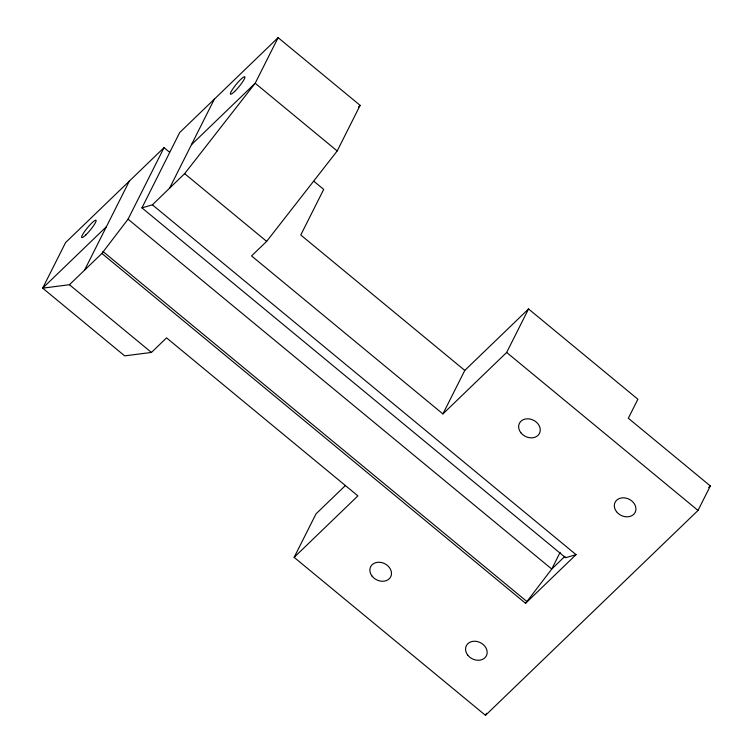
<?xml version="1.0" encoding="UTF-8"?>
<svg xmlns="http://www.w3.org/2000/svg" width="753" height="753" viewBox="0 0 753 753"><rect width="100%" height="100%" fill="white"/><g stroke="black" fill="none" stroke-linecap="round" stroke-linejoin="round"><path stroke-width="1.13" d="M141.95 207.875L152.407 204.835L576.054 554.641L565.644 557.728L141.95 207.875L179.675 132.566L278.121 37.65L360.132 105.364L337.193 150.958L266.656 241.374L251.558 255.926L442.905 413.924L506.665 352.451L528.54 308.956L637.885 399.241L628.331 418.235L710.333 485.949L698.012 510.449L485.487 715.35L294.141 557.352L316.015 513.857L345.382 485.544M84.543 270.176L129.356 181.078M164.041 147.635L65.596 242.551L42.667 288.145L69.445 284.728L101.89 253.45L128.057 219.189L164.041 147.635L169.463 152.115M152.407 204.835L169.557 188.212L214.36 99.123M278.121 37.65L255.192 83.244L184.654 173.661L169.557 188.212M442.905 413.924L464.789 370.42L528.54 308.956M101.89 253.45L525.585 603.304L551.751 569.042L564.919 556.345M560.11 552.429L551.751 569.042L128.057 219.189M485.487 715.35L486.513 713.307M106.418 226.672L42.667 288.145L124.669 355.858L151.457 352.442L166.554 337.881L357.901 495.879L294.141 557.352M191.431 144.717L255.192 83.244L337.193 150.958M358.447 106.982L360.132 105.364M525.585 603.304L576.054 554.641M708.658 487.567L710.333 485.949M314.01 181.398L323.705 189.408L300.776 235.002L464.789 370.42M506.665 352.451L698.012 510.449M184.654 173.661L266.656 241.374M102.907 251.427L526.601 601.28M69.445 284.728L151.457 352.442M616.509 511.682A11.229 9.045 26.7 0 0 635.099 512.482A11.229 9.045 26.7 0 0 623.785 497.808A11.229 9.045 26.7 0 0 616.509 511.682M467.735 655.119A11.229 9.045 26.7 0 0 486.334 655.91A11.229 9.045 26.7 0 0 475.021 641.245A11.229 9.045 26.7 0 0 467.735 655.119M234.663 91.424A11.229 1.807 -50.5 0 0 244.885 76.966A11.229 1.807 -50.5 0 0 233.383 88.063A11.229 1.807 -50.5 0 0 234.663 91.424M85.889 234.851A11.229 1.807 -50.5 0 0 96.12 220.403A11.229 1.807 -50.5 0 0 84.618 231.491A11.229 1.807 -50.5 0 0 85.889 234.851M372.067 576.12A11.229 9.045 26.7 0 0 390.656 576.911A11.229 9.045 26.7 0 0 379.343 562.246A11.229 9.045 26.7 0 0 372.067 576.12M520.831 432.693A11.229 9.045 26.7 0 0 539.43 433.483A11.229 9.045 26.7 0 0 528.117 418.809A11.229 9.045 26.7 0 0 520.831 432.693"/></g></svg>
